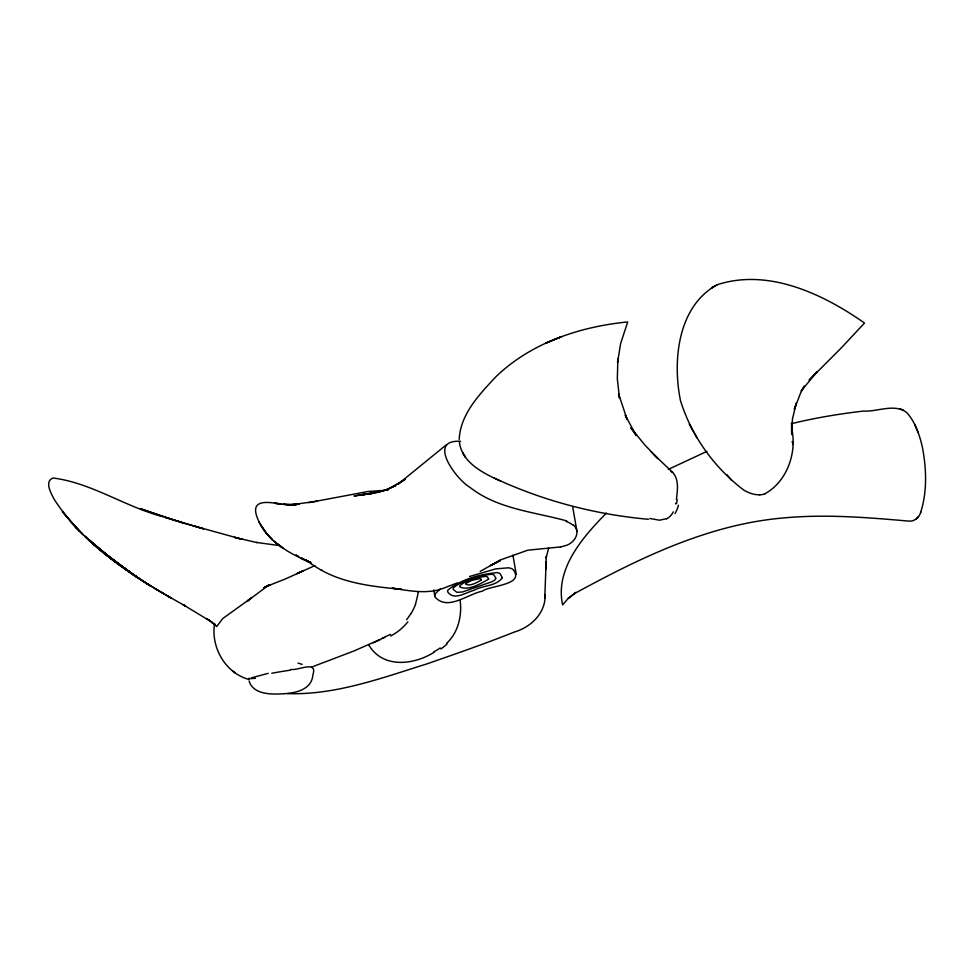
<?xml version="1.0" encoding="UTF-8"?>
<svg xmlns="http://www.w3.org/2000/svg" width="974" height="974" viewBox="0 0 974 974"><rect width="100%" height="100%" fill="white"/><g stroke="black" fill="none" stroke-linecap="round" stroke-linejoin="round"><path stroke-width="1.46" d="M545.793 569.266L545.842 561.864M459.204 439.408C460.276 414.206 479.512 394.36 495.681 376.95C530.891 342.86 579.761 326.655 627.694 321.944L620.657 343.469L617.553 362.462L617.869 358.724L617.333 378.923L619.488 398.001L618.587 393.934L627.122 419.453L625.247 415.216L636.266 435.609L630.86 427.805L644.642 444.741L657.9 458.608L651.204 451.79M764.955 493.757C787.114 481.546 797.231 452.472 791.643 428.402L791.692 434.477L792.507 418.747L796.342 403.102L794.297 409.409L800.555 393.106L804.39 386.13L801.152 390.976L817.076 371.751L809.126 380.14L841.341 347.852L864.522 323.039C823.103 293.978 768.389 268.033 717.254 284.712C677.758 306.116 672.401 360.599 680.436 400.411C691.199 435.719 714.514 468.007 743.953 490.202C748.75 492.929 754.156 495.048 759.757 494.804M214.621 623.421C210.591 647.138 225.384 673.192 249.064 679.487M676.443 499.443C677.405 490.592 679.304 479.512 672.644 472.39L654.297 454.919M675.554 503.862L675.7 503.229M415.484 604.416L417.98 593.945A27.309 16.521 -70.6 0 0 418.065 591.693M548.593 548.179L546.122 558.126L546.329 556.41L544.783 597.817L545.148 594.517C545.732 613.23 531 627.232 513.87 632.211C485.283 643.631 456.161 653.688 427.087 663.83C381.869 677.953 335.421 695.302 287.476 693.598M920.588 512.592C927.333 491.797 926.457 469.066 922.488 447.748C919.675 435.195 915.463 422.217 906.697 412.501C894.388 403.175 877.379 411.953 863.524 411.077C839.284 413.901 815.128 417.846 791.424 423.702M920.82 512.129C919.225 517.328 914.549 521.711 908.803 521.114C867.481 517.474 825.842 514.053 784.399 517.864C708.78 524.122 639.711 558.017 574.136 593.787L575.135 593.142L568.146 598.486L562.631 604.891C554.717 568.828 583.122 536.747 606.449 513.006M410.675 614.144L411.892 612.086A37.073 24.313 -69.7 0 0 415.496 604.416M916.278 518.959L918.506 516.634M446.542 643.424C458.194 632.625 462.175 615.69 460.142 600.337M251.182 598.085L222.632 618.648L216.727 626.55L211.76 622.24L214.791 624.699M446.055 445.045L397.928 484.248L405.428 479.184L388.139 489.131L395.907 485.502L386.081 489.752M568.146 598.486L575.938 592.326M267.716 585.739L263.686 587.992L268.763 585.094L247.53 600.934L250.355 598.73M247.53 600.934L251.889 597.525M440.199 588.978L435.147 593.86A10.897 5.905 -9.7 0 0 435.171 597.172C447.809 611.307 467.861 593.884 482.373 591.194C488.924 585.508 525.692 585.252 513.079 569.51A10.604 5.734 -9.7 0 0 508.379 567.818L495.742 568.889L469.48 576.511M390.501 634.366L382.064 638.287M715.427 285.735L711.434 287.987L717.254 284.712M480.145 571.409L499.662 560.476L490.433 565.565L500.405 560.817M433.832 652.446C413.67 665.023 382.928 668.663 368.927 645.214M249.088 680.996C253.106 694.267 270.139 694.438 281.474 693.878C293.953 693.464 311.79 690.408 312.885 674.824C317.987 659.775 297.545 670.952 290.922 669.406M668.31 469.383L706.917 451.388M312.204 666.873L354.134 650.9L384.803 637.398M266.766 586.275L265.829 586.713L270.516 584.765L264.818 587.103L285.735 578.799L314.906 565.602M373.31 642.791L379.933 639.748M303.145 570.776L296.997 573.613L303.352 570.691M666.411 518.728L659.483 520.201L649.78 518.485M457.354 582.878L444.29 587.919C427.44 594.664 409.348 590.719 392.132 588.162L401.738 589.392C370.181 586.287 336.748 582.817 310.584 563.216L311.29 563.666L305.629 560.111L308.028 561.353M380.931 491.566L388.553 488.997M251.73 677.758L268.203 673.351M383.172 490.726L377.851 492.187L384.255 490.47L363.387 494.609L377.656 492.308L354.037 495.985L372.068 493.514L358.578 495.023L370.911 493.623M499.528 560.257L527.774 550.188L560.403 546.962M308.661 502.645L368.257 491.468L388.334 490.044M317.122 501.208L291.433 504.788L299.055 504.276L288.073 504.763L296.23 504.593L283.312 504.252L292.517 504.922C282.484 506.553 248.066 492.649 257.063 517.206C265.659 540.339 288.633 553.354 310.231 562.388L301.356 558.321L310.876 562.607M280.451 545.708L256.259 542.421M460.556 441.319C426.344 439.213 456.343 479.525 469.785 487.231C497.458 509.11 534.008 511.813 566.783 520.944M648.416 519.288C595.09 514.528 542.664 500.709 494.147 478.027M275.362 503.351L281.206 504.033L274.571 503.254M256.966 542.567L234.503 537.356L242.453 539.377L183.331 523.038M193.692 526.045L203.554 528.833L164.241 517.097L183.916 523.233L140.098 508.55L163.011 516.683C125.5 507.016 91.532 482.848 53.071 478.003C43.781 481.46 51.561 494.317 54.617 500.015C85.98 547.948 136.603 578.86 185.717 606.157L182.942 604.586L210.384 621.217L206.476 618.551M903.434 410.103L899.891 408.788M670.721 471.343L672.644 472.39M310.231 562.217L308.685 561.621M308.088 561.572L310.231 562.388M501.196 481.326C483.932 473.62 461.664 462.918 459.338 441.575M307.638 561.292L305.179 559.904L309.111 562.035L300.856 557.725M320.933 569.644L321.956 570.24M301.514 558.151L303.036 559.015M167.029 595.686L170.986 597.939L146.27 583.304L151.299 586.409M154.976 588.661L163.328 593.58M145.674 582.902L150.191 585.739L126.401 569.985L145.674 582.902L131.867 573.796M298.75 556.41L297.764 555.764M136.591 577.034L112.071 559.38L84.799 536.126L108.065 556.142L125.232 568.974L105.338 554.121L91.252 542.25L113.763 560.683L140.974 579.859M135.983 576.547L108.065 556.142L131.38 573.491M296.291 554.766L296.133 554.644M209.215 620.401L212.515 622.812L208.594 619.951L209.787 620.803M277.834 544.283L282.91 548.009L276.032 542.895M105.338 554.121L131.027 572.882L100.553 550.006L113.763 560.683L136.53 576.778L119.072 564.628L93.346 543.857L99.543 549.36M274.071 541.276L279.368 545.464M232.53 670.83L235.014 672.815M572.98 524.645C582.135 531.828 573.796 544.308 564.384 545.878A18.08 8.072 -8.3 0 1 560.44 547.035M731.17 479.878L727.067 474.74M261.202 525.936L266.913 534.044L272.282 539.681L266.913 534.044L259.035 522.137M689.288 424.189L697.055 437.947M918.251 432.833L914.586 424.287M792.154 441.466L792.958 444.436M576.949 531.402L572.773 507.332M512.933 555.168L516.22 574.331M433.734 590L434.745 595.893M791.679 429.327L791.643 423.093L791.692 434.477M440.224 647.929A63.006 55.494 -51 0 1 433.637 651.971M447.042 643.997A47.19 41.225 -50.7 0 1 440.832 648.988M410.553 614.01A47.604 31.643 -69.9 0 1 406.56 619.744M407.875 621.875A54.374 36.488 -70.2 0 1 390.635 635.961M298.032 663.075A53.546 2.472 14.6 0 1 302.159 664.39M312.386 666.691A43.44 2.508 13.1 0 1 312.228 666.764M271.819 673.241A35.149 2.265 -8.6 0 1 290.422 670.161M255.395 678.281A60.145 2.898 -10.7 0 1 248.601 678.367M566.174 521.407A41.225 21.952 -15.6 0 1 572.566 524.864M673.265 511.849A19.529 17.24 44 0 1 666.593 518.862M678.452 505.189A33.311 27.248 77.6 0 1 675.055 513.578M677.234 499.759A35.612 19.797 -86.4 0 1 676.431 503.704M764.967 493.794A17.069 15.949 14.9 0 1 759.769 494.853M481.29 580.029C477.309 582.306 470.211 586.628 465.718 584.205A2.094 1.132 -9.7 0 1 465.718 583.572L471.477 580.516L479.768 578.568A2.033 1.096 -9.7 0 1 480.669 578.897L481.29 580.029M488.68 579.104C481.29 583.316 468.153 591.328 459.838 586.835A3.872 2.094 -9.7 0 1 459.825 585.654C466.899 579.883 476.858 577.363 485.843 576.401A3.762 2.033 -9.7 0 1 487.511 577.01L488.68 579.104M495.803 578.215L494.719 580.175L491.639 581.855L462.455 591.973L457.001 592.35L453.385 589.587A5.698 3.08 -9.7 0 1 453.373 587.846C463.77 579.372 478.417 575.658 491.639 574.246A5.54 2.995 -9.7 0 1 494.086 575.135L495.803 578.215M502.341 577.692C496.46 586.311 482.702 585.35 473.924 590.329C466.181 592.253 454.383 600.861 447.955 592.277A7.305 3.957 -9.7 0 1 447.943 590.049C461.274 579.165 480.048 574.417 496.996 572.602A7.098 3.847 -9.7 0 1 500.149 573.747L502.341 577.692M558.199 338.015L545.903 343.067L561.645 336.675L558.199 338.015M309.062 561.791L306.713 560.793L309.062 561.791M307.394 561.073L306.786 560.793L307.358 561.146M124.648 568.439L104.376 553.281L86.077 537.502L97.303 547.522L124.648 568.439M118.487 563.983L104.376 553.281L118.487 563.983M83.021 534.604L75.035 526.459L83.021 534.604M79.539 531.183L71.772 522.941L79.539 531.183M76.337 527.847L62.519 511.764L76.337 527.847M465.268 456.989L462.613 452.715L465.268 456.989"/></g></svg>
